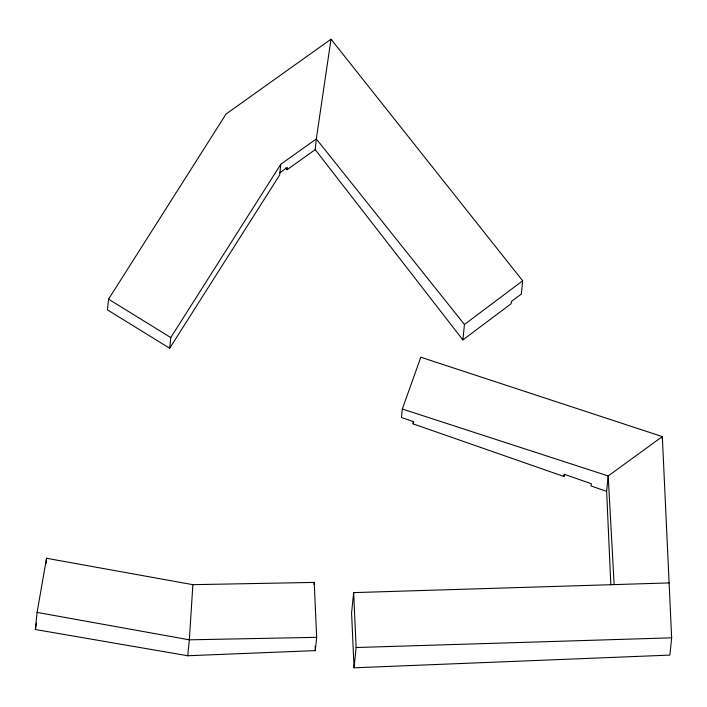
<?xml version="1.0" encoding="UTF-8"?>
<svg xmlns="http://www.w3.org/2000/svg" width="707" height="707" viewBox="0 0 707 707"><rect width="100%" height="100%" fill="white"/><g stroke="black" fill="none" stroke-linecap="round" stroke-linejoin="round"><path stroke-width="1.06" d="M192.878 584.671L189.343 639.826L187.726 655.751L35.35 629.513L37.091 612.412L46.538 558.274L192.878 584.671L314.2 582.418L316.674 637.325L315.322 650.608L187.726 655.751M45.999 563.585L46.538 558.274M331.017 39.185L226.081 114.021L108.542 299.185L107.455 309.887L169.689 348.259L279.689 174.983L280.776 164.28L316.312 138.934L331.017 39.185L522.685 280.812L521.351 293.997L511.4 301.456L511.17 303.71L462.882 339.917L315.216 149.645L316.312 138.934L464.455 324.486L462.882 339.917M169.689 348.259L170.785 337.557L280.776 164.28M315.216 149.645L287.122 169.68L287.351 167.435L279.919 172.729M313.996 584.424L314.2 582.418M669.176 582.913L353.65 592.616L351.582 612.907L354.057 667.815L669.891 655.097L671.65 637.82L662.326 436.599L420.824 357.221L402.31 409.017L401.452 417.466L413.268 421.593L413.047 423.847L563.93 476.491L564.663 474.432M354.057 667.815L356.116 647.524L353.65 592.616M563.93 476.491L564.159 474.247L591.308 483.721L591.087 485.974L606.633 491.392L610.83 584.839M606.633 491.392L608.197 475.961L662.326 436.599L662.106 438.8M35.35 629.513L36.481 623.053M413.047 423.847L413.781 421.779M464.455 324.486L522.685 280.812M356.116 647.524L671.65 637.82M316.674 637.325L189.343 639.826L37.091 612.412M402.31 409.017L608.197 475.961L614.136 584.601M108.542 299.185L170.785 337.557M285.814 167.912L287.122 169.68M315.128 646.216L315.322 650.608"/></g></svg>
